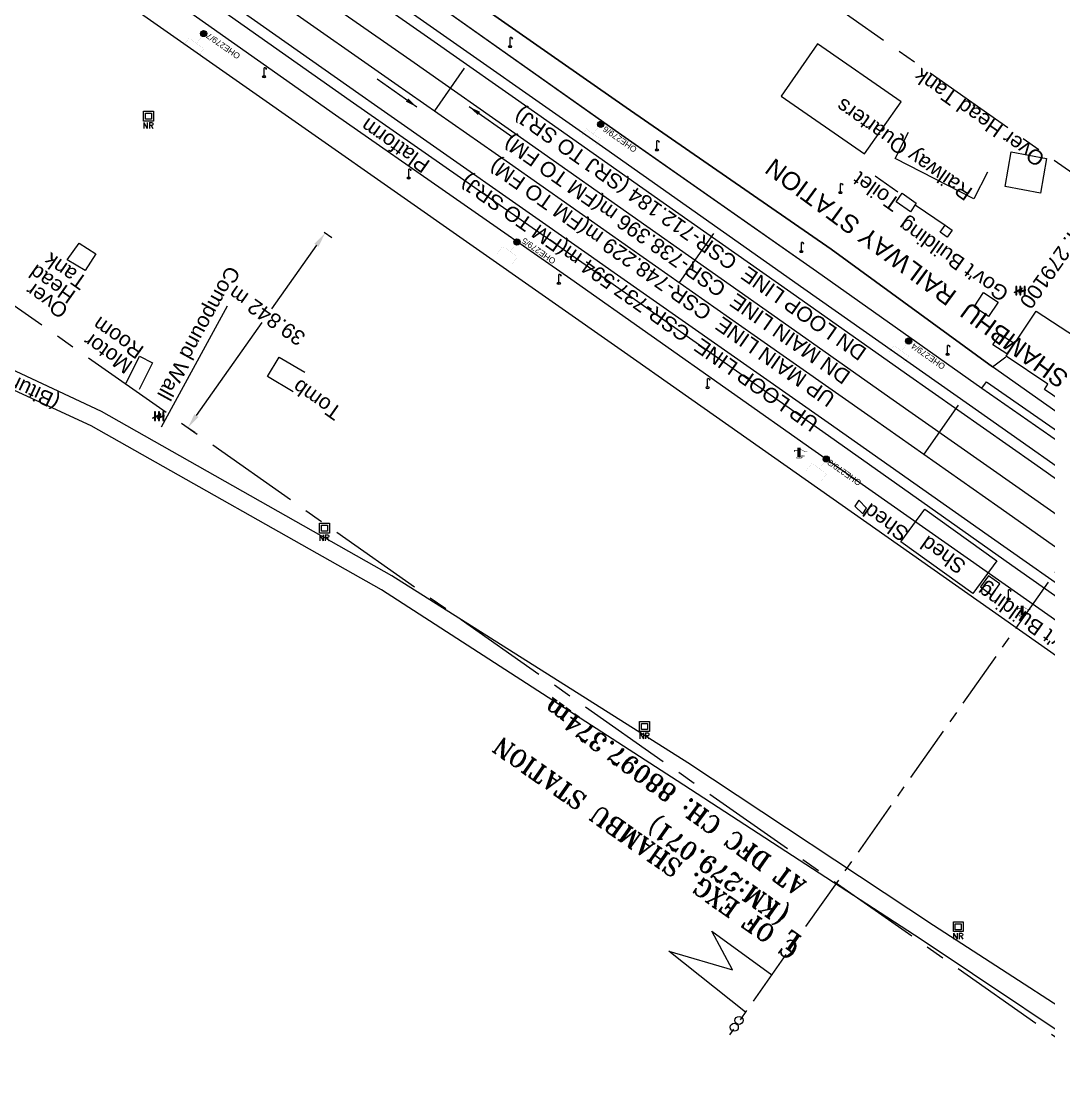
# Model space of a CAD drawing. Header units: metres. Extents: x 646303 to 662875, y 3366650 to 3378730.
# Drawn here: x 661534.2 to 661706.1, y 3367398.9 to 3367574.7 of the extents above; entities that cross this region are included whole.
import ezdxf
from ezdxf.enums import TextEntityAlignment as Align

# ---------------------------------------------------------------- set-up
doc = ezdxf.new("R2010")
doc.units = ezdxf.units.M
doc.header["$MEASUREMENT"] = 0
doc.header["$PDMODE"] = 3
doc.header["$PDSIZE"] = 0.5
doc.linetypes.add('CENTER', pattern=[50.8, 31.75, -6.35, 6.35, -6.35])
for name, color, linetype, lineweight in [('BOUNDARY DIMENTION', 10, 'Continuous', 0), ('Existing Chainage', 7, 'Continuous', 0), ('Existing IR Track', 143, 'Continuous', 0), ('Existing Railway Boundary', 7, 'CENTER', 0), ('flow direction', 7, 'Continuous', 0), ("NEW SHAMBHU CROSSING STN. SRJ's", 10, 'Continuous', 0), ('OHE MAST', 8, 'Continuous', 0), ('OHE MAST TEXT', 8, 'Continuous', 0), ("SHAMBU STN. SRJ's", 251, 'Continuous', 0)]:
    doc.layers.add(name, color=color, linetype=linetype, lineweight=lineweight)
for name, color, linetype in [('COMMERCIAL_BLD_SEMIP', 251, 'Continuous'), ('COMPOUND_WALL', 251, 'Continuous'), ('DFCC Boundary', 6, 'CENTER'), ('FOOTPATH', 251, 'Continuous'), ('GOVT_BUILDING', 251, 'Continuous'), ('GRILL', 251, 'Continuous'), ('LAMP_POST', 7, 'Continuous'), ('NR STONES', 251, 'Continuous'), ('PLATFORM', 7, 'Continuous'), ('RESIDENTIAL_BL_PUC', 251, 'Continuous'), ('RESIDENTIAL_BL_SEMI', 251, 'Continuous'), ('SHED', 252, 'Continuous'), ('SUB_ROAD_EDGE', 34, 'Continuous'), ('TANK', 251, 'Continuous'), ('TOPO_HAND_PUMP', 8, 'Continuous'), ('TOPO_TEXT', 251, 'Continuous'), ('TOPO_TOMB', 8, 'Continuous'), ('TRANSFORMER', 251, 'Continuous'), ('Village Name', 7, 'Continuous')]:
    doc.layers.add(name, color=color, linetype=linetype)
doc.styles.add('ROMANT', font='romant__.ttf')
doc.styles.add('spot_lvl', font='romans.shx', dxfattribs={"height": 0.3})
doc.styles.get("Standard").update_dxf_attribs({"font": 'arial.ttf'})
doc.styles.add('Style-Arial', font='arial.ttf')
doc.styles.add('Vill txt', font='arial.ttf', dxfattribs={"height": 3})
doc.dimstyles.new('DIM', dxfattribs={"dimtxt": 2.5, "dimasz": 2.5, "dimexe": 0.18, "dimexo": 0.0625, "dimgap": 0.09, "dimtad": 0, "dimtih": 1, "dimtoh": 1, "dimdec": 3, "dimzin": 0, "dimdsep": 46, "dimtxsty": 'Standard', "dimcen": 0.09, "dimadec": 0, "dimazin": 0, "dimtfac": 1, "dimtdec": 3, "dimtofl": 0, "dimtmove": 0, "dimatfit": 3, "dimfxl": 1, "dimtolj": 1, "dimtzin": 0, "dimarcsym": 0})
doc.dimstyles.new('ISO-25', dxfattribs={"dimtxt": 2.5, "dimasz": 2.5, "dimexe": 1.25, "dimexo": 0.625, "dimtad": 1, "dimtxsty": 'Standard', "dimcen": 2.5, "dimadec": 0, "dimazin": 0, "dimtfac": 1, "dimtmove": 0, "dimatfit": 3, "dimfxl": 1, "dimarcsym": 0})

# ---------------------------------------------------------------- blocks, each defined once
blk = doc.blocks.new('HP')
at = {"color": 8}
for points, const_width in [([(0, 0.17), (0, 1.76)], 0.541), ([(-0.75, 1.03), (-0.75, 1.29), (0, 1.29)], 0.108), ([(-0.04, 1.67), (1.03, 1.06), (1.42, 1.03)], 0.0676)]:
    blk.add_lwpolyline(points, dxfattribs=dict(at, const_width=const_width))
at = {"color": 8, "const_width": 0.0676}
blk.add_lwpolyline([(0, 0.17), (-0.41, 0.17), (-0.41, 0), (0.41, 0), (0.41, 0.17)], close=True, dxfattribs=at)
blk = doc.blocks.new('LP')
for points in [[(0, 0), (0, 1.5)], [(0.25, 1.35), (0.44, 1.35)]]:
    blk.add_lwpolyline(points)
for centre, radius, start, end in [((0.07, 0.99), 0.519, 57.6425, 97.3165), ((0.34, 1.33), 0.094, 11.7012, 168.0476)]:
    blk.add_arc(centre, radius, start, end)
at = {"extrusion": (0, 0, -1)}
blk.add_ellipse((0, 0.01), major_axis=(0.308, 0), ratio=0.400495, dxfattribs=at)
blk.add_ellipse((0.35, 1.36), major_axis=(0.0017, 0.0438), ratio=0.461056, start_param=1.74022, end_param=4.575836)
blk = doc.blocks.new('TRF')
blk.add_hatch(color=256).paths.add_polyline_path([(0.22, -0.04), (0.38, 0.42), (-0.98, -0.29), (0.02, 0.04), (-0.18, -0.39), (0.98, 0.09)])
for p, q in [((-0.69, 0.72), (-0.69, -0.72)), ((-0.52, 0.72), (-0.69, 0.72)), ((-0.52, -0.72), (-0.52, 0.72)), ((0, 0.72), (0, -0.72)), ((0.17, 0.72), (0, 0.72)), ((0.17, -0.72), (0.17, 0.72)), ((0.7, 0.72), (0.7, -0.72)), ((0.87, 0.72), (0.7, 0.72)), ((0.87, -0.72), (0.87, 0.72)), ((-0.69, -0.72), (-0.52, -0.72)), ((0, -0.72), (0.17, -0.72)), ((0.7, -0.72), (0.87, -0.72))]:
    blk.add_line(p, q)
blk.add_lwpolyline([(0.22, -0.04), (0.38, 0.42), (-0.98, -0.29), (0.02, 0.04), (-0.18, -0.39), (0.98, 0.09)], close=True)
blk = doc.blocks.new('OHE MAST')
h = blk.add_hatch(color=256)
edge = h.paths.add_edge_path()
edge.add_arc((0, 0), 0.514, 0, 360)
at = {"const_width": 0.01, "flags": 128}
for points in [[(1.5, 3.5), (1.5, 2), (-1.5, 2), (-1.5, 3.5)], [(0, 2), (0, 0)]]:
    blk.add_lwpolyline(points, dxfattribs=at)
blk.add_circle((0, 0), 0.514)
blk = doc.blocks.new('NR')
for p, q in [((-0.81, 0.84, 100.97), (0.85, 0.84, 100.97)), ((-0.81, -0.81, 100.97), (-0.81, 0.84, 100.97)), ((-0.48, 0.51, 100.97), (0.52, 0.51, 100.97)), ((-0.48, -0.48, 100.97), (-0.48, 0.51, 100.97)), ((0.52, 0.51, 100.97), (0.52, -0.48, 100.97)), ((0.85, 0.84, 100.97), (0.85, -0.81, 100.97)), ((0.85, -0.81, 100.97), (-0.81, -0.81, 100.97)), ((0.52, -0.48, 100.97), (-0.48, -0.48, 100.97))]:
    blk.add_line(p, q)
at = {"style": 'spot_lvl'}
blk.add_text('NR', height=1, dxfattribs=at).set_placement((-0.95, -2.07, -64.16))
blk = doc.blocks.new('*D1461')
at = {"layer": 'BOUNDARY DIMENTION', "color": 0, "lineweight": -2, "transparency": 16777216}
for p, q in [((662244.85, 3367095.44), (662244.16, 3367095.87)), ((662242.98, 3367093.66), (662239.54, 3367088.19)), ((662233.82, 3367079.1), (662238.08, 3367085.88)), ((662233.03, 3367076.64), (662232.33, 3367077.07))]:
    blk.add_line(p, q, dxfattribs=at)
at = {"layer": 'BOUNDARY DIMENTION', "color": 0, "transparency": 16777216}
for points in [[(662242.62, 3367093.88), (662243.33, 3367093.44), (662244.31, 3367095.78)], [(662233.46, 3367079.32), (662234.17, 3367078.87), (662232.49, 3367076.98)]]:
    blk.add_solid(points, dxfattribs=at)
at = {"layer": 'Defpoints', "color": 0, "linetype": 'Continuous', "ltscale": 0.5, "transparency": 16777216}
for p in [(647418.1, 3377902.15), (647420.31, 3377900.52), (647398.68, 3377871.33)]:
    blk.add_point(p, dxfattribs=at)
at = {"layer": 'Defpoints', "color": 0, "transparency": 16777216}
for p in [(662244.31, 3367095.78), (662244.9, 3367095.41), (662233.08, 3367076.61)]:
    blk.add_point(p, dxfattribs=at)
at = {"layer": 'DFCC Boundary', "color": 0, "linetype": 'Continuous', "lineweight": -2, "ltscale": 0.5, "transparency": 16777216}
for p, q in [((647420.26, 3377900.55), (647417.96, 3377902.26)), ((647416.61, 3377900.14), (647413.17, 3377895.5)), ((647397.96, 3377874.97), (647411.54, 3377893.3)), ((647398.63, 3377871.36), (647396.32, 3377873.07))]:
    blk.add_line(p, q, dxfattribs=at)
at = {"layer": 'DFCC Boundary', "color": 0, "linetype": 'Continuous', "ltscale": 0.5, "transparency": 16777216}
for points in [[(647416.28, 3377900.39), (647416.95, 3377899.9), (647418.1, 3377902.15)], [(647397.62, 3377875.22), (647398.29, 3377874.72), (647396.47, 3377872.96)]]:
    blk.add_solid(points, dxfattribs=at)
at = {"layer": 'BOUNDARY DIMENTION', "color": 0, "transparency": 16777216, "insert": (662238.81, 3367087.03), "char_height": 2.5, "attachment_point": 5, "rotation": 145}
blk.add_mtext('\\A1;22.208 m', dxfattribs=at)
at = {"layer": 'DFCC Boundary', "color": 0, "linetype": 'Continuous', "ltscale": 0.5, "transparency": 16777216, "insert": (647412.36, 3377894.4), "char_height": 2.5, "attachment_point": 5, "rotation": 145}
blk.add_mtext('\\A1;36.332 m', dxfattribs=at)
blk = doc.blocks.new('*D1462')
at = {"layer": 'BOUNDARY DIMENTION', "color": 0, "lineweight": -2, "transparency": 16777216}
for p, q in [((662551.8, 3366887.49), (662550.44, 3366888.48)), ((662549.11, 3366886.35), (662541.43, 3366875.79)), ((662534.84, 3366866.73), (662539.82, 3366873.58)), ((662534.58, 3366863.83), (662533.22, 3366864.82))]:
    blk.add_line(p, q, dxfattribs=at)
at = {"layer": 'BOUNDARY DIMENTION', "color": 0, "transparency": 16777216}
for points in [[(662548.78, 3366886.6), (662549.45, 3366886.11), (662550.58, 3366888.38)], [(662534.5, 3366866.98), (662535.18, 3366866.49), (662533.37, 3366864.71)]]:
    blk.add_solid(points, dxfattribs=at)
at = {"layer": 'Defpoints', "color": 0, "linetype": 'Continuous', "ltscale": 0.5, "transparency": 16777216}
for p in [(647247.45, 3378028.49), (647249.19, 3378027.21), (647225.93, 3377999.21)]:
    blk.add_point(p, dxfattribs=at)
at = {"layer": 'Defpoints', "color": 0, "transparency": 16777216}
for p in [(662551.85, 3366887.45), (662533.37, 3366864.71), (662534.63, 3366863.79)]:
    blk.add_point(p, dxfattribs=at)
at = {"layer": 'DFCC Boundary', "color": 0, "linetype": 'Continuous', "lineweight": -2, "ltscale": 0.5, "transparency": 16777216}
for p, q in [((647247.5, 3378028.45), (647249.34, 3378027.1)), ((647247.71, 3378025.19), (647242.02, 3378017.45)), ((647229.16, 3377999.94), (647240.4, 3378015.24)), ((647225.98, 3377999.17), (647227.82, 3377997.82))]:
    blk.add_line(p, q, dxfattribs=at)
at = {"layer": 'DFCC Boundary', "color": 0, "linetype": 'Continuous', "ltscale": 0.5, "transparency": 16777216}
for points in [[(647247.37, 3378025.44), (647248.05, 3378024.94), (647249.19, 3378027.21)], [(647228.82, 3378000.19), (647229.49, 3377999.7), (647227.68, 3377997.93)]]:
    blk.add_solid(points, dxfattribs=at)
at = {"layer": 'BOUNDARY DIMENTION', "color": 0, "transparency": 16777216, "insert": (662540.62, 3366874.68), "char_height": 2.5, "attachment_point": 5, "rotation": 145}
blk.add_mtext('\\A1;29.264 m', dxfattribs=at)
at = {"layer": 'DFCC Boundary', "color": 0, "linetype": 'Continuous', "ltscale": 0.5, "transparency": 16777216, "insert": (647241.21, 3378016.35), "char_height": 2.5, "attachment_point": 5, "rotation": 145}
blk.add_mtext('\\A1;36.332 m', dxfattribs=at)
blk = doc.blocks.new('*D1463')
at = {"layer": 'BOUNDARY DIMENTION', "color": 0, "lineweight": -2, "transparency": 16777216}
for p, q in [((662172.51, 3367140.93), (662173.68, 3367140.19)), ((662172.2, 3367138.17), (662169.01, 3367133.1)), ((662164.89, 3367126.55), (662167.55, 3367130.78)), ((662162.55, 3367125.07), (662163.71, 3367124.34))]:
    blk.add_line(p, q, dxfattribs=at)
at = {"layer": 'BOUNDARY DIMENTION', "color": 0, "transparency": 16777216}
for points in [[(662171.85, 3367138.39), (662172.55, 3367137.95), (662173.53, 3367140.29)], [(662164.54, 3367126.77), (662165.24, 3367126.33), (662163.56, 3367124.44)]]:
    blk.add_solid(points, dxfattribs=at)
at = {"layer": 'Defpoints', "color": 0, "linetype": 'Continuous', "ltscale": 0.5, "transparency": 16777216}
for p in [(647211.24, 3378055.28), (647211.52, 3378055.08), (647189.88, 3378025.9)]:
    blk.add_point(p, dxfattribs=at)
at = {"layer": 'Defpoints', "color": 0, "transparency": 16777216}
for p in [(662172.46, 3367140.96), (662173.53, 3367140.29), (662162.49, 3367125.11)]:
    blk.add_point(p, dxfattribs=at)
at = {"layer": 'DFCC Boundary', "color": 0, "linetype": 'Continuous', "lineweight": -2, "ltscale": 0.5, "transparency": 16777216}
for p, q in [((647211.47, 3378055.12), (647211.1, 3378055.39)), ((647209.75, 3378053.28), (647208.18, 3378051.16)), ((647191.09, 3378028.11), (647206.55, 3378048.96)), ((647189.83, 3378025.93), (647189.46, 3378026.21))]:
    blk.add_line(p, q, dxfattribs=at)
at = {"layer": 'DFCC Boundary', "color": 0, "linetype": 'Continuous', "ltscale": 0.5, "transparency": 16777216}
for points in [[(647209.42, 3378053.52), (647210.09, 3378053.03), (647211.24, 3378055.28)], [(647190.76, 3378028.36), (647191.43, 3378027.86), (647189.6, 3378026.1)]]:
    blk.add_solid(points, dxfattribs=at)
at = {"layer": 'BOUNDARY DIMENTION', "color": 0, "transparency": 16777216, "insert": (662168.28, 3367131.94), "char_height": 2.5, "attachment_point": 5, "rotation": 145}
blk.add_mtext('\\A1;18.726 m', dxfattribs=at)
at = {"layer": 'DFCC Boundary', "color": 0, "linetype": 'Continuous', "ltscale": 0.5, "transparency": 16777216, "insert": (647207.37, 3378050.06), "char_height": 2.5, "attachment_point": 5, "rotation": 145}
blk.add_mtext('\\A1;36.332 m', dxfattribs=at)
blk = doc.blocks.new('*D1804')
at = {"layer": 'BOUNDARY DIMENTION', "color": 0, "lineweight": -2, "transparency": 16777216}
for p, q in [((661586.17, 3367538.42), (661584.88, 3367539.33)), ((661583.59, 3367537.19), (661576.09, 3367526.55)), ((661563.51, 3367508.71), (661574.51, 3367524.31)), ((661563.22, 3367505.86), (661561.92, 3367506.77))]:
    blk.add_line(p, q, dxfattribs=at)
at = {"layer": 'BOUNDARY DIMENTION', "color": 0, "transparency": 16777216}
for points in [[(661583.25, 3367537.43), (661583.93, 3367536.95), (661585.03, 3367539.23)], [(661563.17, 3367508.95), (661563.85, 3367508.47), (661562.07, 3367506.67)]]:
    blk.add_solid(points, dxfattribs=at)
at = {"layer": 'Defpoints', "color": 0, "transparency": 16777216}
for p in [(661585.03, 3367539.23), (661586.22, 3367538.39), (661563.27, 3367505.82)]:
    blk.add_point(p, dxfattribs=at)
at = {"layer": 'BOUNDARY DIMENTION', "color": 0, "transparency": 16777216, "insert": (661575.3, 3367525.43), "char_height": 2.5, "attachment_point": 5, "rotation": 145}
blk.add_mtext('\\A1;39.842 m', dxfattribs=at)

msp = doc.modelspace()

# ---------------------------------------------------------------- linework, layer by layer
at = {"layer": 'COMMERCIAL_BLD_SEMIP', "linetype": 'Continuous'}
msp.add_polyline3d([(661551.7741, 3367514.1528, 269.462), (661553.996, 3367518.632, 269.462), (661556.149, 3367517.564, 270.585), (661553.9271, 3367513.0848, 270.585)], dxfattribs=at)
at = {"layer": 'COMPOUND_WALL', "linetype": 'Continuous'}
for points in [[(661677.075, 3367548.792, 268.999), (661680.821, 3367546.144, 269.163)], [(661683.715, 3367543.948, 269.67), (661688.786, 3367540.533, 269.672)], [(661568.668, 3367527.028, 266.355), (661557.583, 3367506.79, 267.234)]]:
    msp.add_polyline3d(points, dxfattribs=at)
at = {"layer": 'DFCC Boundary', "ltscale": 0.5, "flags": 128}
msp.add_lwpolyline([(662565.6431, 3366842.0459), (662548.217, 3366854.2838), (662532.9064, 3366864.9999), (662517.5595, 3366875.7415), (662503.9915, 3366885.2805), (662490.4749, 3366894.7833), (662474.3945, 3366906.0736), (662458.24, 3366917.4159), (662441.4584, 3366929.1606), (662424.5366, 3366941.0035), (662407.7649, 3366952.7786), (662401.9048, 3366956.8928), (662320.9687, 3367015.5234), (662173.0911, 3367118.297), (662018.0169, 3367217.942), (662022.9408, 3367225.2355), (661945.6773, 3367280.5926), (661744.5178, 3367412.7853), (661728.4159, 3367389.8783), (661409.5023, 3367613.7762), (661431.3001, 3367645.1669), (661427.7408, 3367647.6718), (661418.8583, 3367653.9104), (661409.9095, 3367660.1956), (661395.2505, 3367670.5394), (661384.8196, 3367677.9127), (661375.1078, 3367684.7268), (661367.5374, 3367690.0517), (661358.0886, 3367696.6907), (661348.6239, 3367703.3322), (661344.5162, 3367706.2202), (661344.9668, 3367706.8618), (661335.3627, 3367713.6144), (661327.3851, 3367719.2077), (661318.2791, 3367725.5812), (661309.8813, 3367731.4842), (661284.4315, 3367749.4044), (661267.3402, 3367761.4491), (661243.4783, 3367778.4888), (661216.7453, 3367741.0546), (661213.241, 3367743.5572), (661195.5836, 3367756.6071), (661177.9702, 3367769.626), (661156.4467, 3367785.8356), (661148.0607, 3367792.1995), (661133.6905, 3367803.0041), (661119.5191, 3367813.6733), (661105.6946, 3367823.9215), (661093.9054, 3367832.6241), (661077.5228, 3367844.5054), (661061.2799, 3367856.285), (661045.32, 3367867.5775), (661029.0726, 3367879.0734), (661013.2584, 3367890.1762), (660997.2782, 3367901.3956), (660980.9788, 3367912.8451), (660964.6327, 3367924.3276), (660947.3461, 3367936.4864), (660930.1333, 3367948.5934), (660912.5707, 3367960.9093), (660894.9306, 3367973.2796), (660877.6422, 3367985.4277), (660860.2634, 3367997.6393), (660842.9781, 3368009.8166), (660825.4983, 3368022.131), (660811.339, 3368032.2028), (660797.4119, 3368042.1094), (660782.5128, 3368052.5993), (660767.4808, 3368063.1827), (660751.0012, 3368074.7254), (660734.3125, 3368086.4147), (660719.3275, 3368096.9585), (660704.3795, 3368107.4761), (660688.7093, 3368118.477), (660672.9397, 3368129.5475), (660655.797, 3368141.5941), (660638.5652, 3368153.7032), (660622.8618, 3368164.7374), (660607.1396, 3368175.7847), (660591.9852, 3368186.3839), (660576.7315, 3368197.0526), (660560.3095, 3368208.6108), (660544.116, 3368220.0082), (660528.3397, 3368231.0748), (660512.5414, 3368242.1568), (660497.4509, 3368252.7533), (660482.4222, 3368263.3065), (660466.968, 3368274.1704), (660451.6169, 3368284.9618), (660435.5277, 3368296.2674), (660419.4587, 3368307.5588), (660403.2343, 3368318.9753), (660387.0692, 3368330.3501), (660371.9016, 3368340.9863), (660362.0092, 3368347.9233), (660341.7308, 3368362.192), (660326.8725, 3368372.6492), (660312.0627, 3368383.0453), (660297.0115, 3368393.6109), (660281.2321, 3368404.7091), (660265.4328, 3368415.8212), (660253.8818, 3368423.9326), (660242.0763, 3368432.2231), (660226.6332, 3368443.1155), (660211.0272, 3368454.1226), (660195.2302, 3368465.2236), (660179.3654, 3368476.3723), (660162.5154, 3368488.1794), (660145.4635, 3368500.1281), (660129.3603, 3368511.4565), (660113.1961, 3368522.8278), (660097.2382, 3368534.0507), (660081.2523, 3368545.2932), (660064.458, 3368557.1251), (660047.7677, 3368568.8837), (660032.4691, 3368579.6352), (660017.2758, 3368590.3126), (660000.1632, 3368602.3052), (659983.0731, 3368614.282), (659967.2319, 3368625.4031), (659951.3427, 3368636.5582), (659932.0647, 3368650.1756), (659913.1258, 3368663.5536), (659898.2493, 3368674.0163), (659881.7667, 3368685.6055), (659866.0047, 3368696.7435), (659850.3373, 3368707.8146), (659834.6333, 3368718.8575), (659818.6461, 3368730.0995), (659804.3398, 3368740.181), (659789.9481, 3368750.3227), (659772.9194, 3368762.3136), (659755.8766, 3368774.3145), (659741.0752, 3368784.7603), (659726.3396, 3368795.1596), (659712.011, 3368805.2432), (659697.6029, 3368815.3827), (659684.3535, 3368824.7302), (659671.1528, 3368834.0432), (659654.2885, 3368845.8933), (659636.8714, 3368858.1319), (659622.1467, 3368868.7872), (659608.2832, 3368878.8192), (659592.7424, 3368889.7844), (659576.9096, 3368900.9551), (659562.5868, 3368911.0537), (659553.5917, 3368917.3959), (659534.7433, 3368930.6917), (659521.2685, 3368940.2021), (659508.0292, 3368949.5538), (659494.8098, 3368958.8914), (659481.3273, 3368968.4018), (659467.9498, 3368977.8382), (659454.4923, 3368987.2582), (659440.7837, 3368996.854), (659425.5597, 3369007.614), (659410.0492, 3369018.5753), (659397.5675, 3369027.3641), (659384.5623, 3369036.5214), (659370.5054, 3369046.4276), (659356.4132, 3369056.3585), (659342.3201, 3369066.3092), (659331.8447, 3369073.7055), (659314.7098, 3369085.825), (659301.2296, 3369095.3614), (659287.1805, 3369105.2924), (659273.0852, 3369115.2561), (659259.8762, 3369124.5882), (659246.575, 3369133.9855), (659233.3676, 3369143.319), (659220.1207, 3369152.6803), (659206.3404, 3369162.3938), (659192.4106, 3369172.2127), (659178.3672, 3369182.1367), (659164.3785, 3369192.022), (659162.9385, 3369193.0388), (659183.6795, 3369222.4635), (659172.119, 3369230.6258), (659159.1298, 3369239.7969), (659148.6068, 3369247.2055), (659138.0069, 3369254.6684), (659119.1994, 3369267.9214), (659100.365, 3369281.1933), (659085.533, 3369291.6533), (659070.676, 3369302.1309), (659061.4534, 3369308.6334), (659052.1019, 3369315.2268), (659038.8969, 3369324.5617), (659025.7603, 3369333.8483), (659012.2746, 3369343.3047), (659000.2935, 3369351.7058), (658985.7542, 3369361.9126), (658972.701, 3369371.0824), (658959.9309, 3369380.1093), (658947.2513, 3369389.0721), (658932.3759, 3369399.5827), (658921.8345, 3369407.031), (658905.9406, 3369418.2511), (658894.3687, 3369426.4196), (658881.1048, 3369435.7663), (658867.8714, 3369445.0915), (658853.3089, 3369455.3761), (658838.9326, 3369465.5292), (658823.5657, 3369476.1988), (658807.8953, 3369487.0791), (658792.9935, 3369497.6726), (658789.1301, 3369500.4191), (658764.5252, 3369517.7675), (658750.6615, 3369527.5465), (658735.8772, 3369537.9899), (658721.0329, 3369548.4756), (658706.8044, 3369558.4963), (658692.4812, 3369568.5836), (658679.0099, 3369578.0951), (658665.5152, 3369587.6232), (658651.2818, 3369597.6569), (658636.9905, 3369607.7316), (658622.1701, 3369618.1873), (658607.4224, 3369628.5918), (658593.6263, 3369638.3112), (658579.8399, 3369648.0238), (658566.1309, 3369657.6871), (658552.3621, 3369667.3926), (658537.8692, 3369677.626), (658523.3279, 3369687.8934), (658509.6438, 3369697.5459), (658495.8531, 3369707.2734), (658481.9269, 3369717.1048), (658467.9459, 3369726.9748), (658454.4251, 3369736.5125), (658440.9599, 3369746.011), (658427.1565, 3369755.7285), (658413.3787, 3369765.428), (658398.646, 3369775.8103), (658383.9067, 3369786.1972), (658371.4552, 3369794.9743), (658359.0483, 3369803.72), (658345.546, 3369813.2195), (658332.0048, 3369822.7464), (658318.5168, 3369832.2514), (658305.0219, 3369841.7615), (658291.2617, 3369851.4373), (658277.4987, 3369861.115), (658264.1625, 3369870.4871), (658250.7424, 3369879.918), (658237.5823, 3369889.1736), (658224.3865, 3369898.4543), (658209.4318, 3369909.0033), (658194.5636, 3369919.4914), (658180.151, 3369929.6325), (658165.7287, 3369939.7804), (658156.9292, 3369945.9856), (658133.9487, 3369962.1448), (658109.9616, 3369979.0407), (658086.1386, 3369995.8212), (658069.4823, 3370007.553), (658052.6981, 3370019.3752), (658033.9581, 3370032.6043), (658015.0826, 3370045.9289), (657994.939, 3370060.1316), (657974.6985, 3370074.4026), (657960.2252, 3370084.5842), (657945.643, 3370094.8424), (657928.629, 3370106.7917), (657911.5911, 3370118.7415), (657890.9691, 3370133.2895), (657870.7134, 3370147.5792), (657850.3966, 3370161.8284), (657830.1146, 3370176.0529), (657812.1714, 3370188.7253), (657794.2418, 3370201.388), (657775.9501, 3370214.2546), (657757.6685, 3370227.1142), (657736.4935, 3370242.019), (657715.8063, 3370256.5806), (657697.09, 3370269.7238), (657676.8418, 3370283.9453), (657670.0518, 3370288.7482), (657661.5164, 3370294.7857), (657642.367, 3370308.2307), (657623.1765, 3370321.7045), (657605.0199, 3370334.4839), (657586.8248, 3370347.2905), (657568.2781, 3370360.3555), (657549.69, 3370373.4497), (657534.1551, 3370384.3835), (657518.595, 3370395.335), (657503.5822, 3370405.9238), (657488.6113, 3370416.483), (657477.4694, 3370424.3177), (657456.7199, 3370394.899), (657452.1854, 3370398.0875), (657436.4649, 3370409.1418), (657420.2829, 3370420.542), (657404.1975, 3370431.8742), (657387.5582, 3370443.5761), (657370.8643, 3370455.3165), (657356.3586, 3370465.5498), (657342.0257, 3370475.6612), (657334.1018, 3370481.2282), (657342.1648, 3370492.6732), (657327.3432, 3370503.0861), (657304.5869, 3370519.0736), (657286.4992, 3370531.7939), (657268.5013, 3370544.451), (657251.4778, 3370556.4153), (657234.5183, 3370568.3346), (657219.7856, 3370578.7204), (657205.1604, 3370589.0304), (657189.9505, 3370599.7163), (657174.7446, 3370610.3994), (657157.229, 3370622.7139), (657139.8436, 3370634.9368), (657122.2775, 3370647.282), (657104.8724, 3370659.514), (657088.6726, 3370670.9041), (657072.3463, 3370682.3832), (657052.4463, 3370696.3561), (657032.2468, 3370710.5392), (657017.2111, 3370721.1335), (657002.3465, 3370731.6074), (656985.5169, 3370743.3847), (656968.6279, 3370755.2036), (656952.6202, 3370766.4469), (656936.5129, 3370777.7603), (656917.7376, 3370790.961), (656898.7021, 3370804.3447), (656880.5471, 3370817.1216), (656862.3859, 3370829.9029), (656845.3825, 3370841.8619), (656828.6857, 3370853.6052), (656810.2968, 3370866.5434), (656792.0928, 3370879.3517), (656770.106, 3370894.8035), (656748.097, 3370910.271), (656728.4902, 3370924.0664), (656709.0221, 3370937.7643), (656692.8289, 3370949.1481), (656676.4723, 3370960.6469), (656657.4402, 3370974.0598), (656638.281, 3370987.5622), (656621.3401, 3370999.4861), (656604.5392, 3371011.3113), (656585.7485, 3371024.5046), (656566.9099, 3371037.7317), (656537.298, 3371058.585), (656532.701, 3371052.0376), (656368.7794, 3371159.4659), (656280.7288, 3371198.5806), (656189.7218, 3371230.5142), (656096.9021, 3371265.9123), (656004.8733, 3371310.8246), (655917.3616, 3371369.3401), (655838.0052, 3371438.656), (655768.8371, 3371518.5854), (655712.6719, 3371608.6179), (655647.9895, 3371736.3311)], dxfattribs=at)
at = {"layer": 'Existing Chainage', "color": 0, "linetype": 'Continuous', "lineweight": 13, "flags": 128}
for points in [[(661608.2927, 3367566.8045), (661603.3198, 3367559.6986)], [(661650.0068, 3367539.1758), (661644.2586, 3367530.993)], [(661690.9207, 3367510.4346), (661685.1725, 3367502.2518)]]:
    msp.add_lwpolyline(points, dxfattribs=at)
at = {"layer": 'Existing IR Track', "flags": 128}
for points in [[(661518.3585, 3367630.8378), (661534.8021, 3367619.3446), (661551.4922, 3367607.6784), (661567.0179, 3367596.7523), (661583.6966, 3367585.0152), (661602.1396, 3367572.0713), (661620.5984, 3367559.1162), (661641.6126, 3367544.3448), (661662.96, 3367529.3391), (661682.3105, 3367515.7197), (661703.7638, 3367500.6203), (661721.1245, 3367488.405), (661739.7317, 3367475.3126), (661755.4563, 3367464.2051), (661772.2812, 3367452.3205), (661788.7663, 3367440.7662), (661806.9876, 3367427.9949), (661824.7106, 3367415.5522), (661842.6539, 3367402.9548), (661856.1072, 3367393.5113)], [(661531.9948, 3367615.355), (661548.3823, 3367603.9182), (661564.22, 3367592.78), (661580.5188, 3367581.3176), (661599.363, 3367568.1265), (661618.2751, 3367554.8878), (661638.835, 3367540.4013), (661659.7698, 3367525.6509), (661679.5258, 3367511.7639), (661700.5631, 3367496.9761), (661718.3425, 3367484.4549), (661736.7798, 3367471.4704), (661752.6965, 3367460.2822), (661769.3014, 3367448.6102), (661786.0069, 3367436.8511), (661804.3162, 3367423.963), (661821.915, 3367411.5839), (661840.1262, 3367398.7741)], [(661529.2967, 3367611.5227), (661545.5563, 3367600.1934), (661561.5411, 3367588.9718), (661577.5962, 3367577.7008), (661596.6947, 3367564.3351), (661615.8672, 3367550.9177), (661636.1925, 3367536.6496), (661656.7933, 3367522.1876), (661676.9134, 3367508.0537), (661697.5723, 3367493.541), (661715.7297, 3367480.7451), (661734.1294, 3367467.7785), (661750.0744, 3367456.5606), (661766.3782, 3367445.0901), (661783.3898, 3367433.1327), (661801.1069, 3367420.6794), (661819.3138, 3367407.8881), (661837.8507, 3367394.865)], [(661526.5409, 3367607.6232), (661548.5612, 3367592.249), (661558.7777, 3367585.0516), (661590.6792, 3367562.5773), (661593.8754, 3367560.3399), (661629.0553, 3367535.7134), (661633.3888, 3367532.6719), (661669.2053, 3367507.5335), (661674.1156, 3367504.0834), (661695.9624, 3367488.7329), (661712.9363, 3367476.7774), (661747.2781, 3367452.5888), (661758.6342, 3367444.5902), (661780.5838, 3367429.1515), (661790.5248, 3367422.1593), (661816.4792, 3367403.8641), (661836.7747, 3367389.5578)]]:
    msp.add_lwpolyline(points, dxfattribs=at)
at = {"layer": 'Existing Railway Boundary', "ltscale": 0.5, "flags": 128}
msp.add_lwpolyline([(661261.7916, 3367825.2642), (661281.9673, 3367853.5492), (661519.2212, 3367686.6915), (661517.7393, 3367684.5844), (661729.3129, 3367535.7068), (661750.7414, 3367567.33), (661814.6324, 3367522.9577), (661775.683, 3367466.875), (662571.8498, 3366907.0218), (662566.349, 3366899.4337)], dxfattribs=at)
at = {"layer": 'FOOTPATH', "linetype": 'Continuous'}
msp.add_polyline3d([(661562.668, 3367611.025, 268.965), (661560.548, 3367607.766, 270.476), (661600.932, 3367579.507, 270.513), (661633.545, 3367556.452, 270.543), (661667.254, 3367532.884, 270.508), (661694.875, 3367513.303, 270.609), (661721.824, 3367494.597, 270.691), (661742.907, 3367479.431, 270.658), (661775.261, 3367456.832, 270.726), (661810.149, 3367432.169, 270.71), (661845.544, 3367407.509, 270.08), (661847.446, 3367411.166, 270.375), (661812.074, 3367435.987, 270.643), (661776.388, 3367460.812, 270.522), (661746.948, 3367481.122, 270.655), (661723.97, 3367497.63, 270.648), (661696.665, 3367516.848, 270.229), (661669.694, 3367536.527, 270.367), (661635.395, 3367560.244, 270.018)], close=True, dxfattribs=at)
at = {"layer": 'GOVT_BUILDING', "linetype": 'Continuous'}
for points in [[(661696.019, 3367525.288, 269.935), (661693.613, 3367526.877, 269.568), (661695.194, 3367529.311, 269.506), (661697.6194, 3367527.7092, 269.506)], [(661699.075, 3367519.016, 270.084), (661696.746, 3367520.559, 270.11), (661697.945, 3367522.359, 269.865), (661700.2741, 3367520.8159, 269.865)], [(661696.576, 3367478.703, 269.642), (661697.907, 3367480.551, 269.672), (661696.017, 3367481.903, 269.628), (661694.6859, 3367480.0548, 269.628)]]:
    msp.add_polyline3d(points, close=True, dxfattribs=at)
msp.add_polyline3d([(661727.626, 3367498.368, 271.204), (661717.037, 3367505.267, 270.832), (661715.833, 3367504.06, 270.562), (661715.455, 3367503.908, 270.682), (661711.854, 3367506.38, 270.602), (661712.536, 3367508.222, 270.254), (661705.356, 3367513.086, 270.007), (661705.95, 3367513.978, 270.006), (661698.956, 3367518.661, 270.083), (661703.957, 3367526.184, 269.171), (661722.783, 3367513.89, 270.054), (661733.372, 3367506.991, 270.426), (661727.626, 3367498.368, 271.204)], dxfattribs=at)
at = {"layer": 'GRILL', "linetype": 'Continuous'}
for points in [[(661560.178, 3367608.133, 269.973), (661562.668, 3367611.025, 268.965), (661635.395, 3367560.245, 270.02), (661669.684, 3367536.536, 270.366), (661696.665, 3367516.848, 270.229), (661698.926, 3367518.564, 270.418)], [(661546.581, 3367586.609, 270.038), (661544.85, 3367582.57, 269.743), (661635.092, 3367519.336, 270.236), (661644.291, 3367512.83, 270.279), (661663.829, 3367499.159, 270.193), (661828.449, 3367383.48, 269.859), (661830.952, 3367386.839, 270.33)]]:
    msp.add_polyline3d(points, dxfattribs=at)
at = {"layer": 'PLATFORM', "linetype": 'Continuous'}
for points in [[(661556.391, 3367606.436, 270.379), (661558.284, 3367609.063, 270.251), (661560.551, 3367607.768, 270.476), (661600.932, 3367579.507, 270.513), (661633.508, 3367556.465, 270.552), (661667.254, 3367532.884, 270.508), (661694.875, 3367513.303, 270.609), (661695.684, 3367514.354, 270.609), (661709.566, 3367504.689, 270.703), (661710.715, 3367506.068, 270.6), (661723.97, 3367497.63, 270.648), (661721.824, 3367494.597, 270.691), (661742.907, 3367479.431, 270.658), (661775.261, 3367456.832, 270.726), (661810.147, 3367432.171, 270.711)], [(661842.63, 3367405.224, 270.643), (661808.025, 3367429.433, 270.689), (661773.375, 3367453.746, 270.719), (661740.694, 3367476.792, 270.721), (661692.826, 3367510.44, 270.623), (661665.105, 3367529.919, 270.549), (661632.001, 3367553.283, 270.599), (661598.704, 3367576.574, 270.567), (661558.272, 3367605.084, 270.59), (661556.391, 3367606.436, 270.379)], [(661547.643, 3367586.59, 270.335), (661548.875, 3367589.87, 270.411), (661589.208, 3367561.409, 270.335), (661627.995, 3367534.376, 270.367), (661668.294, 3367506.067, 270.53), (661700.883, 3367483.02, 270.592), (661757.821, 3367443.029, 270.607), (661789.675, 3367420.696, 270.594), (661833.384, 3367389.827, 270.574), (661831.343, 3367387.697, 270.379), (661787.898, 3367417.817, 270.594), (661756.451, 3367439.857, 270.579), (661698.783, 3367480.393, 270.497), (661666.457, 3367503.106, 270.523), (661626.113, 3367531.531, 270.343), (661586.796, 3367558.94, 270.306), (661547.643, 3367586.59, 270.335)]]:
    msp.add_polyline3d(points, dxfattribs=at)
at = {"layer": 'RESIDENTIAL_BL_PUC', "linetype": 'Continuous'}
msp.add_polyline3d([(661661.323, 3367562.148, 269.957), (661675.277, 3367552.462, 268.736), (661681.413, 3367561.19, 271.174), (661667.423, 3367570.901, 271.174)], close=True, dxfattribs=at)
msp.add_polyline3d([(661695.8168, 3367549.4346, 271.1), (661693.548, 3367544.979, 271.1), (661680.382, 3367551.683, 270.345), (661682.6508, 3367556.1386, 270.345)], dxfattribs=at)
at = {"layer": 'RESIDENTIAL_BL_SEMI', "linetype": 'Continuous'}
for points in [[(661683.929, 3367544.26, 270.022), (661682.941, 3367542.806, 270.053), (661680.559, 3367544.447, 270.035), (661681.5472, 3367545.9012, 270.035)], [(661689.079, 3367538.555, 269.717), (661687.941, 3367539.362, 269.73), (661688.786, 3367540.533, 269.672), (661689.9241, 3367539.726, 269.672)]]:
    msp.add_polyline3d(points, close=True, dxfattribs=at)
at = {"layer": "SHAMBU STN. SRJ's", "color": 7, "linetype": 'CENTER', "lineweight": 15, "ltscale": 0.3}
msp.add_line((661732.3245, 3367518.2629), (661652.6571, 3367405.1396), dxfattribs=at)
at = {"layer": "SHAMBU STN. SRJ's", "color": 7, "lineweight": 15}
msp.add_lwpolyline([(661655.3705, 3367408.9692), (661642.5527, 3367419.1726), (661653.1559, 3367416.0322), (661649.7084, 3367422.5072), (661659.7525, 3367415.1621)], dxfattribs=at)
at = {"layer": "SHAMBU STN. SRJ's", "color": 7}
for centre in [(661653.4845, 3367406.4318), (661654.2724, 3367407.5723)]:
    msp.add_circle(centre, 0.6717, dxfattribs=at)
at = {"layer": 'SHED', "linetype": 'Continuous'}
for points in [[(661674.975, 3367492.268, 269.988), (661675.625, 3367493.239, 270.03), (661674.324, 3367494.549, 270.382), (661673.6736, 3367493.5774, 270.382)], [(661681.326, 3367487.59, 270.223), (661685.352, 3367493.067, 270.619), (661697.406, 3367484.447, 270.627), (661693.3732, 3367478.9607, 270.627)]]:
    msp.add_polyline3d(points, close=True, dxfattribs=at)
at = {"layer": 'SUB_ROAD_EDGE', "linetype": 'Continuous'}
for points in [[(662176.841, 3367108.946, 266.538), (662158.154, 3367120.512, 266.689), (662122.554, 3367145.527, 267.228), (662086.997, 3367170.811, 267.423), (662059.312, 3367193.422, 267.459), (662025.32, 3367221.029, 267.736), (661992.933, 3367242.991, 267.787), (661952.843, 3367265.573, 267.688), (661923.296, 3367282.787, 267.768), (661885.394, 3367308.14, 267.9), (661853.314, 3367329.6, 268.027), (661810.532, 3367358.333, 268.17), (661752.835, 3367399.2, 267.763), (661746.985, 3367401.864, 267.687), (661740.561, 3367401.649, 267.618), (661731.315, 3367399.696, 267.467), (661725.238, 3367399.993, 267.327), (661721.124, 3367401.244, 267.345), (661686.817, 3367423.462, 267.292), (661645.738, 3367450.623, 267.31), (661596.205, 3367481.922, 267.221), (661547.614, 3367509.425, 267.399), (661522.503, 3367521.18, 267.454)], [(661949.1756, 3367264.2203, 267.6675), (661922.38, 3367279.428, 267.898), (661883.89, 3367304.925, 267.9), (661851.945, 3367326.829, 267.954), (661808.826, 3367356.372, 268.159), (661751.806, 3367396.318, 267.797), (661745.286, 3367398.426, 267.566), (661740.865, 3367398.582, 267.613), (661729.124, 3367396.127, 267.522), (661724.737, 3367396.322, 267.45), (661719.268, 3367398.004, 267.348), (661684.75, 3367421.092, 267.289), (661643.926, 3367447.617, 267.231), (661594.442, 3367479.558, 267.269), (661545.891, 3367506.98, 267.399), (661521.5569, 3367518.2026, 267.452)]]:
    msp.add_polyline3d(points, dxfattribs=at)
at = {"layer": 'TANK', "linetype": 'Continuous'}
for points in [[(661704.715, 3367545.893, 273.086), (661698.791, 3367547.016, 272.719), (661699.774, 3367552.845, 273.139), (661705.709, 3367551.7199, 273.139)], [(661543.898, 3367537.547, 278.28), (661546.679, 3367535.773, 278.558), (661544.893, 3367532.983, 278.853), (661541.861, 3367534.744, 278.821)]]:
    msp.add_polyline3d(points, close=True, dxfattribs=at)
at = {"layer": 'TOPO_TOMB', "linetype": 'Continuous'}
msp.add_polyline3d([(661579.7111, 3367512.6768, 266.995), (661575.411, 3367515.228, 266.995), (661577.357, 3367518.508, 266.995), (661581.6571, 3367515.9568, 266.995)], dxfattribs=at)

# ---------------------------------------------------------------- block references
at = {"layer": 'LAMP_POST', "linetype": 'Continuous'}
for p in [(661615.984, 3367570.424, 270.107), (661574.836, 3367565.363, 270.257), (661640.533, 3367553.144, 269.711), (661599.012, 3367548.429, 270.218), (661671.248, 3367545.998, 268.479), (661664.701, 3367536.137, 270.568), (661624.132, 3367530.817, 270.302), (661689.163, 3367518.93, 269.823), (661649.021, 3367513.385, 270.282), (661699.362, 3367478.051, 270.797)]:
    msp.add_blockref('LP', p, dxfattribs=at)
at = {"layer": 'NR STONES', "linetype": 'Continuous'}
for p in [(661555.466, 3367558.786, 266.709), (661584.905, 3367489.858, 267.057), (661638.448, 3367456.708, 266.787), (661690.938, 3367423.22, 266.026)]:
    msp.add_blockref('NR', p, dxfattribs=at)
at = {"layer": 'OHE MAST', "color": 2, "rotation": 143.3908318566117}
for p in [(661564.706, 3367572.608), (661631.13, 3367557.423), (661617.129, 3367537.745), (661682.655, 3367521.172), (661668.853, 3367501.432)]:
    msp.add_blockref('OHE MAST', p, dxfattribs=at)
at = {"layer": 'TOPO_HAND_PUMP', "linetype": 'Continuous'}
for p in [(661664.292, 3367501.602, 269.321), (661701.636, 3367475.181, 269.814)]:
    msp.add_blockref('HP', p, dxfattribs=at)
at = {"layer": 'TRANSFORMER', "linetype": 'Continuous'}
for p in [(661701.262, 3367529.61, 269.225), (661557.162, 3367508.595, 269.104)]:
    msp.add_blockref('TRF', p, dxfattribs=at)

# ---------------------------------------------------------------- texts
at = {"layer": 'Existing Chainage', "color": 0, "linetype": 'Continuous', "lineweight": 0, "insert": (661702.0763, 3367527.0397), "char_height": 2.5, "attachment_point": 6, "rotation": 234.912773, "line_spacing_factor": 0.6, "style": 'Style-Arial'}
msp.add_mtext('CH: 279100', dxfattribs=at)
at = {"layer": "NEW SHAMBHU CROSSING STN. SRJ's", "insert": (661665.6726, 3367430.5779), "char_height": 3, "attachment_point": 7, "rotation": 144.006684, "line_spacing_factor": 0.6, "style": 'ROMANT'}
msp.add_mtext('AT DFC CH: 88097.374m', dxfattribs=at)
at = {"layer": 'OHE MAST TEXT'}
for s, p in [('OHE279/7', (661567.9941, 3367570.5281)), ('OHE279/6', (661634.3438, 3367554.9217)), ('OHE279/5', (661620.7675, 3367536.2455)), ('OHE279/4', (661685.9288, 3367518.6237)), ('OHE279/3', (661671.8921, 3367499.1883))]:
    msp.add_text(s, height=1, rotation=145, dxfattribs=at).set_placement(p, align=Align.MIDDLE_CENTER)
at = {"layer": "SHAMBU STN. SRJ's", "color": 7}
for s, p in [('DN LOOP LINE  CSR-712.184 (SRJ TO SRJ)', (661675.8243, 3367519.7994)), ('DN MAIN LINE  CSR-738.396 m(FM TO FM)', (661673.1423, 3367515.8423)), ('UP MAIN LINE  CSR-748.229 m(FM TO FM)', (661670.586, 3367512.0399)), ('UP LOOP LINE  CSR-737.594 m(FM TO SRJ)', (661667.8174, 3367507.9039))]:
    msp.add_text(s, height=2.5, rotation=145.007093, dxfattribs=at).set_placement(p)
at = {"layer": "SHAMBU STN. SRJ's", "color": 7, "char_height": 3, "attachment_point": 7, "rotation": 144.858004, "line_spacing_factor": 0.6, "style": 'ROMANT'}
for s, insert in [('C OF EXG. SHAMBU STATION', (661664.5513, 3367419.9699)), ('(KM:279.071{\\fMangal|b0|i0|c0|p2;)}', (661663.4344, 3367426.6098)), ('L', (661664.8691, 3367421.42))]:
    msp.add_mtext(s, dxfattribs=dict(at, insert=insert))
at = {"layer": 'SUB_ROAD_EDGE', "color": 8, "linetype": 'Continuous'}
msp.add_text('(Bitumen Road)', height=2.5, rotation=154.914694, dxfattribs=at).set_placement((661540.8701, 3367511.8326))
at = {"layer": 'TOPO_HAND_PUMP'}
for p in [(661664.292, 3367501.602, 269.321), (661701.636, 3367475.181, 269.814)]:
    msp.add_text('HP', height=0.5, dxfattribs=at).set_placement(p)
at = {"layer": 'TOPO_TEXT'}
for s, p in [('Over Head Tank', (661694.462, 3367558.5473)), ('Railway Quarters', (661681.8913, 3367553.2153, 270.6063)), ("Gov't Building", (661690.1438, 3367534.7941)), ('Tank', (661541.5967, 3367532.8513)), ('Head', (661539.379, 3367530.706)), ('Over', (661538.4588, 3367527.957)), ('Room', (661550.3955, 3367521.7139)), ('Motor', (661548.6805, 3367519.1236)), ('Tomb', (661583.6755, 3367511.3652)), ('Shed', (661678.8455, 3367490.8474)), ('Shed', (661688.4185, 3367485.3948)), ("Gov't Building", (661703.3096, 3367473.7162))]:
    msp.add_text(s, height=2.5, rotation=144.832787, dxfattribs=at).set_placement(p, align=Align.MIDDLE_CENTER)
for s, rotation, p in [('Platform', 144.832787, (661602.7887, 3367551.1437)), ('Toilet', 144.832787, (661681.4598, 3367544.7288)), ('Compound Wall', 241.28907, (661568.7824, 3367533.9477))]:
    msp.add_text(s, height=2.5, rotation=rotation, dxfattribs=at).set_placement(p)
at = {"layer": 'Village Name', "style": 'Vill txt'}
msp.add_text('SHAMBHU  RAILWAY STATION', height=3, rotation=143.672966, dxfattribs=at).set_placement((661709.6615, 3367515.5061))

# ---------------------------------------------------------------- dimensions: what is measured, and where the dimension line sits
at = {"layer": 'BOUNDARY DIMENTION'}
for base, p1, p2, angle, override, picture, middle in [((662173.529, 3367140.2883), (662162.4923, 3367125.1074), (662172.4611, 3367140.9598), 57.836172, {"dimpost": ' m'}, '*D1463', (662168.2806, 3367131.9424)), ((662533.3681, 3366864.7117), (662551.8505, 3366887.4548), (662534.6347, 3366863.7903), 233.96428, {"dimpost": ' m'}, '*D1462', (662540.6227, 3366874.6837)), ((662244.3078, 3367095.7789), (662233.0795, 3367076.6056), (662244.9018, 3367095.4054), 57.836172, {"dimpost": ' m'}, '*D1461', (662238.8082, 3367087.0333)), ((661585.0268, 3367539.231), (661563.2692, 3367505.8219), (661586.2242, 3367538.387), 54.820101, {"dimpost": ' m', "dimtmove": 2}, '*D1804', (661575.2979, 3367525.4291))]:
    dim = msp.add_linear_dim(base=base, p1=p1, p2=p2, angle=angle, dimstyle='DIM', override=override, dxfattribs=at)
    dim.commit()
    dim.dimension.update_dxf_attribs({"geometry": picture, "text_midpoint": middle, "dimtype": 129, "text_rotation": 145})

# ---------------------------------------------------------------- leaders
at = {"layer": 'flow direction', "lineweight": 0}
for points in [[(661600.3822, 3367560.321), (661593.7657, 3367564.9698)], [(661609.13, 3367560.388), (661616.4214, 3367555.2647)]]:
    msp.add_leader(points, dimstyle='ISO-25', override={"dimtxt": 0.5, "dimasz": 2, "dimtad": 0}, dxfattribs=at)

doc.saveas('drawing.dxf')
